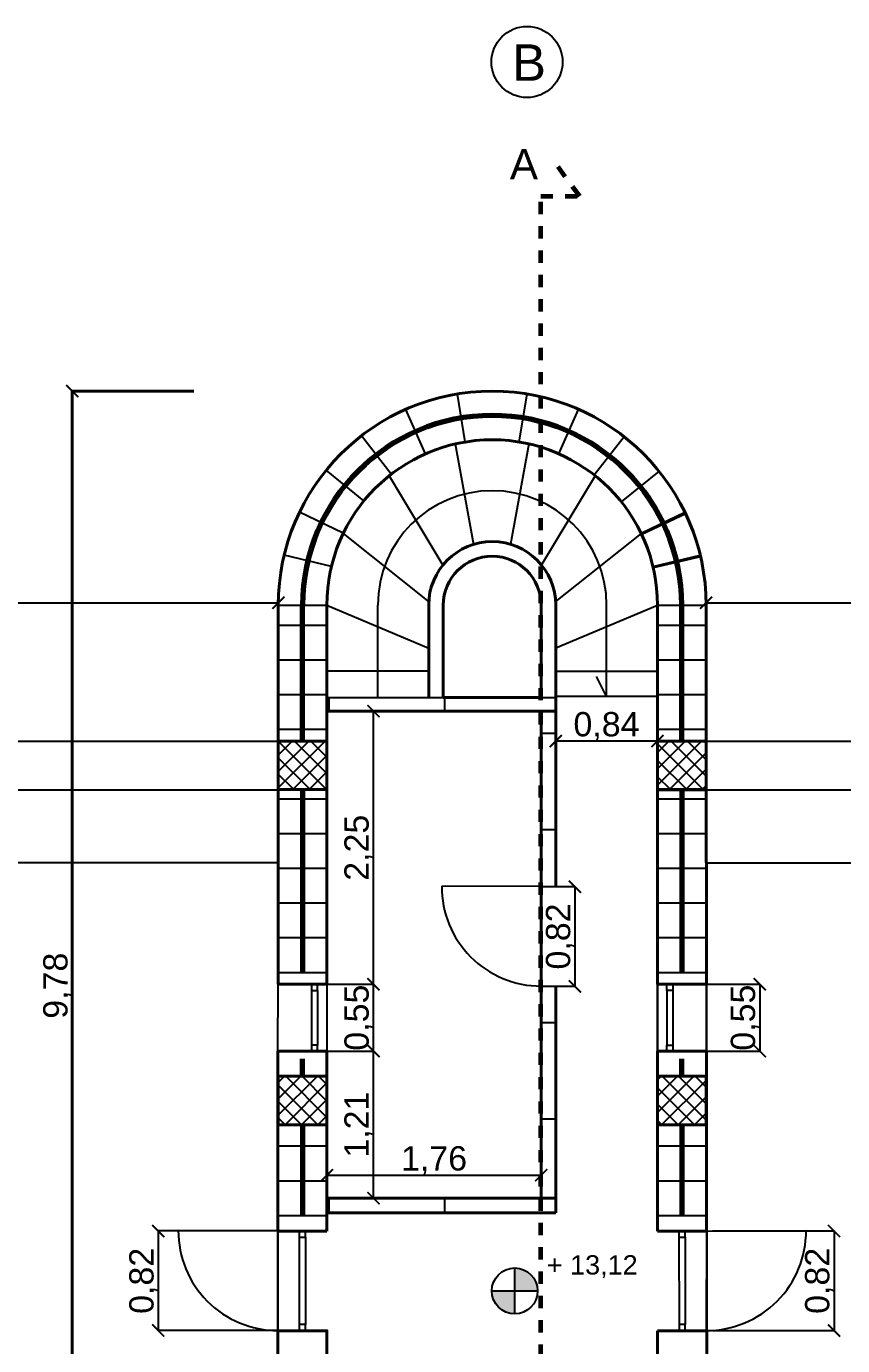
# Model space of a CAD drawing. Header units: millimetres. Extents: x 2459 to 3981, y 1231 to 4850.
# Drawn here: x 3764.84 to 3771.55, y 1287.32 to 1298.17 of the extents above; entities that cross this region are included whole.
import ezdxf

# ---------------------------------------------------------------- set-up
doc = ezdxf.new("R2010")
doc.units = ezdxf.units.MM
doc.linetypes.add('JIS_02_0.7', pattern=[1.35, 0.75, -0.6])
doc.linetypes.add('TRATTEGGIATA', pattern=[0.75, 0.5, -0.25])
for name, color, linetype, lineweight in [('erbetta', 7, 'Continuous', 40), ('linee murature', 253, 'Continuous', 70), ('linee muri', 7, 'Continuous', 40), ('SEZIONI', 7, 'TRATTEGGIATA', 60)]:
    doc.layers.add(name, color=color, linetype=linetype, lineweight=lineweight)
doc.layers.add('quoteee', color=7, linetype='Continuous')
doc.styles.get("Standard").update_dxf_attribs({"font": 'arial.ttf'})
doc.dimstyles.new('Copia di ISO-25', dxfattribs={"dimtxt": 0.2, "dimasz": 0.1, "dimexe": 0, "dimexo": 0, "dimgap": 0, "dimtad": 3, "dimtxsty": 'Standard', "dimblk": 'ARCHTICK', "dimcen": -2.5, "dimclrd": 256, "dimclre": 256, "dimclrt": 256, "dimadec": 0, "dimazin": 0, "dimtfac": 1, "dimtmove": 2, "dimatfit": 3, "dimldrblk": 'ARCHTICK', "dimfxl": 1, "dimfxlon": 1, "dimtfillclr": 256, "dimlwd": -1, "dimlwe": -1, "dimarcsym": 0})

# ---------------------------------------------------------------- blocks, each defined once
blk = doc.blocks.new('_ArchTick')
at = {"color": 0, "linetype": 'ByBlock', "const_width": 0.15}
blk.add_lwpolyline([(-0.5, -0.5), (0.5, 0.5)], dxfattribs=at)
blk = doc.blocks.new('*D478')
at = {"layer": 'Defpoints', "color": 0, "lineweight": -3, "transparency": 16777216}
for p in [(3769.191, 1292.658), (3770.028, 1292.658), (3769.191, 1292.292)]:
    blk.add_point(p, dxfattribs=at)
at = {"layer": 'quoteee', "transparency": 16777216}
for p, q in [((3769.191, 1292.658), (3769.191, 1292.292)), ((3770.028, 1292.658), (3770.028, 1292.292)), ((3770.028, 1292.292), (3769.191, 1292.292))]:
    blk.add_line(p, q, dxfattribs=at)
at = {"layer": 'quoteee', "transparency": 16777216, "xscale": 0.1, "yscale": 0.1, "zscale": 0.1, "rotation": 180}
blk.add_blockref('_ArchTick', (3769.191, 1292.292), dxfattribs=at)
at = {"layer": 'quoteee', "transparency": 16777216, "xscale": 0.1, "yscale": 0.1, "zscale": 0.1}
blk.add_blockref('_ArchTick', (3770.028, 1292.292), dxfattribs=at)
at = {"layer": 'quoteee', "transparency": 16777216, "insert": (3769.609, 1292.412), "char_height": 0.2, "attachment_point": 5}
blk.add_mtext('0,84', dxfattribs=at)
blk = doc.blocks.new('*D479')
at = {"layer": 'Defpoints', "color": 0, "lineweight": -3, "transparency": 16777216}
for p in [(3769.191, 1291.094), (3769.191, 1290.274), (3769.349, 1290.274)]:
    blk.add_point(p, dxfattribs=at)
at = {"layer": 'quoteee', "transparency": 16777216}
for p, q in [((3769.191, 1291.094), (3769.349, 1291.094)), ((3769.349, 1291.094), (3769.349, 1290.274)), ((3769.191, 1290.274), (3769.349, 1290.274))]:
    blk.add_line(p, q, dxfattribs=at)
at = {"layer": 'quoteee', "transparency": 16777216, "xscale": 0.1, "yscale": 0.1, "zscale": 0.1}
for p, rotation in [((3769.349, 1291.094), 90), ((3769.349, 1290.274), 270)]:
    blk.add_blockref('_ArchTick', p, dxfattribs=dict(at, rotation=rotation))
at = {"layer": 'quoteee', "transparency": 16777216, "insert": (3769.229, 1290.684), "char_height": 0.2, "attachment_point": 5, "rotation": 90}
blk.add_mtext('0,82', dxfattribs=at)
blk = doc.blocks.new('*D480')
at = {"layer": 'Defpoints', "color": 0, "lineweight": -3, "transparency": 16777216}
for p in [(3770.431, 1290.291), (3770.431, 1289.741), (3770.87, 1289.741)]:
    blk.add_point(p, dxfattribs=at)
at = {"layer": 'quoteee', "transparency": 16777216}
for p, q in [((3770.431, 1290.291), (3770.87, 1290.291)), ((3770.87, 1290.291), (3770.87, 1289.741)), ((3770.431, 1289.741), (3770.87, 1289.741))]:
    blk.add_line(p, q, dxfattribs=at)
at = {"layer": 'quoteee', "transparency": 16777216, "xscale": 0.1, "yscale": 0.1, "zscale": 0.1}
for p, rotation in [((3770.87, 1290.291), 90), ((3770.87, 1289.741), 270)]:
    blk.add_blockref('_ArchTick', p, dxfattribs=dict(at, rotation=rotation))
at = {"layer": 'quoteee', "transparency": 16777216, "insert": (3770.75, 1290.016), "char_height": 0.2, "attachment_point": 5, "rotation": 90}
blk.add_mtext('0,55', dxfattribs=at)
blk = doc.blocks.new('*D481')
at = {"layer": 'Defpoints', "color": 0, "lineweight": -3, "transparency": 16777216}
for p in [(3776.819, 1293.43), (3770.429, 1292.291), (3776.819, 1292.291)]:
    blk.add_point(p, dxfattribs=at)
at = {"layer": 'quoteee', "transparency": 16777216}
for p, q in [((3770.429, 1292.43), (3770.429, 1293.43)), ((3770.429, 1293.43), (3776.819, 1293.43)), ((3776.819, 1292.43), (3776.819, 1293.43))]:
    blk.add_line(p, q, dxfattribs=at)
at = {"layer": 'quoteee', "transparency": 16777216, "xscale": 0.1, "yscale": 0.1, "zscale": 0.1, "rotation": 180}
blk.add_blockref('_ArchTick', (3770.429, 1293.43), dxfattribs=at)
at = {"layer": 'quoteee', "transparency": 16777216, "xscale": 0.1, "yscale": 0.1, "zscale": 0.1}
blk.add_blockref('_ArchTick', (3776.819, 1293.43), dxfattribs=at)
at = {"layer": 'quoteee', "transparency": 16777216, "insert": (3773.624, 1293.55), "char_height": 0.2, "attachment_point": 5}
blk.add_mtext('6,39', dxfattribs=at)
blk = doc.blocks.new('*D482')
at = {"layer": 'Defpoints', "color": 0, "lineweight": -3, "transparency": 16777216}
for p in [(3766.909, 1293.43), (3760.519, 1292.291), (3766.909, 1292.291)]:
    blk.add_point(p, dxfattribs=at)
at = {"layer": 'quoteee', "transparency": 16777216}
for p, q in [((3760.519, 1292.43), (3760.519, 1293.43)), ((3760.519, 1293.43), (3766.909, 1293.43)), ((3766.909, 1292.43), (3766.909, 1293.43))]:
    blk.add_line(p, q, dxfattribs=at)
at = {"layer": 'quoteee', "transparency": 16777216, "xscale": 0.1, "yscale": 0.1, "zscale": 0.1, "rotation": 180}
blk.add_blockref('_ArchTick', (3760.519, 1293.43), dxfattribs=at)
at = {"layer": 'quoteee', "transparency": 16777216, "xscale": 0.1, "yscale": 0.1, "zscale": 0.1}
blk.add_blockref('_ArchTick', (3766.909, 1293.43), dxfattribs=at)
at = {"layer": 'quoteee', "transparency": 16777216, "insert": (3763.714, 1293.55), "char_height": 0.2, "attachment_point": 5}
blk.add_mtext('6,39', dxfattribs=at)
blk = doc.blocks.new('*D488')
at = {"layer": 'Defpoints', "color": 0, "lineweight": -3, "transparency": 16777216}
for p in [(3770.431, 1288.261), (3770.434, 1287.442), (3771.481, 1287.442)]:
    blk.add_point(p, dxfattribs=at)
at = {"layer": 'quoteee', "transparency": 16777216}
for p, q in [((3770.481, 1288.261), (3771.481, 1288.261)), ((3771.481, 1288.261), (3771.481, 1287.442)), ((3770.481, 1287.442), (3771.481, 1287.442))]:
    blk.add_line(p, q, dxfattribs=at)
at = {"layer": 'quoteee', "transparency": 16777216, "xscale": 0.1, "yscale": 0.1, "zscale": 0.1}
for p, rotation in [((3771.481, 1288.261), 90), ((3771.481, 1287.442), 270)]:
    blk.add_blockref('_ArchTick', p, dxfattribs=dict(at, rotation=rotation))
at = {"layer": 'quoteee', "transparency": 16777216, "insert": (3771.361, 1287.851), "char_height": 0.2, "attachment_point": 5, "rotation": 90}
blk.add_mtext('0,82', dxfattribs=at)
blk = doc.blocks.new('*D489')
at = {"layer": 'Defpoints', "color": 0, "lineweight": -3, "transparency": 16777216}
for p in [(3766.906, 1288.261), (3765.921, 1287.442), (3766.905, 1287.442)]:
    blk.add_point(p, dxfattribs=at)
at = {"layer": 'quoteee', "transparency": 16777216}
for p, q in [((3766.906, 1288.261), (3765.921, 1288.261)), ((3765.921, 1288.261), (3765.921, 1287.442)), ((3766.905, 1287.442), (3765.921, 1287.442))]:
    blk.add_line(p, q, dxfattribs=at)
at = {"layer": 'quoteee', "transparency": 16777216, "xscale": 0.1, "yscale": 0.1, "zscale": 0.1}
for p, rotation in [((3765.921, 1288.261), 90), ((3765.921, 1287.442), 270)]:
    blk.add_blockref('_ArchTick', p, dxfattribs=dict(at, rotation=rotation))
at = {"layer": 'quoteee', "transparency": 16777216, "insert": (3765.801, 1287.851), "char_height": 0.2, "attachment_point": 5, "rotation": 90}
blk.add_mtext('0,82', dxfattribs=at)
blk = doc.blocks.new('*D490')
at = {"layer": 'Defpoints', "color": 0, "lineweight": -3, "transparency": 16777216}
for p in [(3769.071, 1288.72), (3767.309, 1288.531), (3769.071, 1288.531)]:
    blk.add_point(p, dxfattribs=at)
at = {"layer": 'quoteee', "transparency": 16777216}
for p, q in [((3767.309, 1288.531), (3767.309, 1288.72)), ((3767.309, 1288.72), (3769.071, 1288.72)), ((3769.071, 1288.531), (3769.071, 1288.72))]:
    blk.add_line(p, q, dxfattribs=at)
at = {"layer": 'quoteee', "transparency": 16777216, "xscale": 0.1, "yscale": 0.1, "zscale": 0.1, "rotation": 180}
blk.add_blockref('_ArchTick', (3767.309, 1288.72), dxfattribs=at)
at = {"layer": 'quoteee', "transparency": 16777216, "xscale": 0.1, "yscale": 0.1, "zscale": 0.1}
blk.add_blockref('_ArchTick', (3769.071, 1288.72), dxfattribs=at)
at = {"layer": 'quoteee', "transparency": 16777216, "insert": (3768.19, 1288.84), "char_height": 0.2, "attachment_point": 5}
blk.add_mtext('1,76', dxfattribs=at)
blk = doc.blocks.new('*D491')
at = {"layer": 'Defpoints', "color": 0, "lineweight": -3, "transparency": 16777216}
for p in [(3767.309, 1289.741), (3767.692, 1289.741), (3767.309, 1288.531)]:
    blk.add_point(p, dxfattribs=at)
at = {"layer": 'quoteee', "transparency": 16777216}
for p, q in [((3767.309, 1289.741), (3767.692, 1289.741)), ((3767.692, 1288.531), (3767.692, 1289.741)), ((3767.309, 1288.531), (3767.692, 1288.531))]:
    blk.add_line(p, q, dxfattribs=at)
at = {"layer": 'quoteee', "transparency": 16777216, "xscale": 0.1, "yscale": 0.1, "zscale": 0.1}
for p, rotation in [((3767.692, 1289.741), 90), ((3767.692, 1288.531), 270)]:
    blk.add_blockref('_ArchTick', p, dxfattribs=dict(at, rotation=rotation))
at = {"layer": 'quoteee', "transparency": 16777216, "insert": (3767.571, 1289.136), "char_height": 0.2, "attachment_point": 5, "rotation": 90}
blk.add_mtext('1,21', dxfattribs=at)
blk = doc.blocks.new('*D492')
at = {"layer": 'Defpoints', "color": 0, "lineweight": -3, "transparency": 16777216}
for p in [(3767.309, 1290.291), (3767.692, 1290.291), (3767.309, 1289.741)]:
    blk.add_point(p, dxfattribs=at)
at = {"layer": 'quoteee', "transparency": 16777216}
for p, q in [((3767.309, 1290.291), (3767.692, 1290.291)), ((3767.692, 1289.741), (3767.692, 1290.291)), ((3767.309, 1289.741), (3767.692, 1289.741))]:
    blk.add_line(p, q, dxfattribs=at)
at = {"layer": 'quoteee', "transparency": 16777216, "xscale": 0.1, "yscale": 0.1, "zscale": 0.1}
for p, rotation in [((3767.692, 1290.291), 90), ((3767.692, 1289.741), 270)]:
    blk.add_blockref('_ArchTick', p, dxfattribs=dict(at, rotation=rotation))
at = {"layer": 'quoteee', "transparency": 16777216, "insert": (3767.571, 1290.016), "char_height": 0.2, "attachment_point": 5, "rotation": 90}
blk.add_mtext('0,55', dxfattribs=at)
blk = doc.blocks.new('*D493')
at = {"layer": 'Defpoints', "color": 0, "lineweight": -3, "transparency": 16777216}
for p in [(3767.308, 1292.538), (3767.692, 1292.538), (3767.309, 1290.291)]:
    blk.add_point(p, dxfattribs=at)
at = {"layer": 'quoteee', "transparency": 16777216}
for p, q in [((3767.308, 1292.538), (3767.692, 1292.538)), ((3767.692, 1290.291), (3767.692, 1292.538)), ((3767.309, 1290.291), (3767.692, 1290.291))]:
    blk.add_line(p, q, dxfattribs=at)
at = {"layer": 'quoteee', "transparency": 16777216, "xscale": 0.1, "yscale": 0.1, "zscale": 0.1}
for p, rotation in [((3767.692, 1292.538), 90), ((3767.692, 1290.291), 270)]:
    blk.add_blockref('_ArchTick', p, dxfattribs=dict(at, rotation=rotation))
at = {"layer": 'quoteee', "transparency": 16777216, "insert": (3767.571, 1291.414), "char_height": 0.2, "attachment_point": 5, "rotation": 90}
blk.add_mtext('2,25', dxfattribs=at)
blk = doc.blocks.new('*D621')
at = {"layer": 'Defpoints', "color": 0, "linetype": 'Continuous', "lineweight": -3, "ltscale": 0.01, "transparency": 16777216}
for p in [(3768.669, 1295.171), (3765.213, 1285.387), (3768.669, 1285.387)]:
    blk.add_point(p, dxfattribs=at)
at = {"layer": 'erbetta', "ltscale": 0.01, "transparency": 16777216}
for p, q in [((3766.213, 1295.171), (3765.213, 1295.171)), ((3765.213, 1295.171), (3765.213, 1285.387)), ((3766.213, 1285.387), (3765.213, 1285.387))]:
    blk.add_line(p, q, dxfattribs=at)
at = {"layer": 'erbetta', "linetype": 'Continuous', "ltscale": 0.01, "transparency": 16777216, "xscale": 0.1, "yscale": 0.1, "zscale": 0.1}
for p, rotation in [((3765.213, 1295.171), 90), ((3765.213, 1285.387), 270)]:
    blk.add_blockref('_ArchTick', p, dxfattribs=dict(at, rotation=rotation))
at = {"layer": 'erbetta', "linetype": 'Continuous', "lineweight": -3, "ltscale": 0.01, "transparency": 16777216, "insert": (3765.093, 1290.279), "char_height": 0.2, "attachment_point": 5, "rotation": 90}
blk.add_mtext('9,78', dxfattribs=at)

msp = doc.modelspace()

# ---------------------------------------------------------------- hatches: boundary and pattern name
at = {"linetype": 'Continuous'}
h = msp.add_hatch(color=256, dxfattribs=at)
h.dxf.hatch_style = 1
h.paths.add_polyline_path([(3768.853861, 1287.956599), (3768.853861, 1287.767796), (3769.042664, 1287.767796, 0.414213562)])
h.paths.add_polyline_path([(3768.853861, 1287.767796), (3768.665058, 1287.767796, 0.414213562), (3768.853861, 1287.578993)])
h = msp.add_hatch(color=256)
h.dxf.hatch_style = 1
h.paths.add_polyline_path([(3768.853861, 1287.956599), (3768.853861, 1287.767796), (3769.042664, 1287.767796, 0.414213562)])
h.paths.add_polyline_path([(3768.853861, 1287.767796), (3768.665058, 1287.767796, 0.414213562), (3768.853861, 1287.578993)])

# ---------------------------------------------------------------- linework, layer by layer
for p, q in [((3768.447042, 1294.752392), (3768.38184, 1295.147019)), ((3768.890429, 1294.752392), (3768.955631, 1295.147019)), ((3768.119601, 1294.654788), (3767.958097, 1295.020704)), ((3769.21787, 1294.654788), (3769.379374, 1295.020704)), ((3767.83795, 1294.487351), (3767.593613, 1294.804043)), ((3769.508134, 1294.482228), (3769.754409, 1294.797414)), ((3768.365136, 1294.736467), (3768.515273, 1293.909996)), ((3768.970393, 1294.736467), (3768.820354, 1293.910539)), ((3767.612711, 1294.267589), (3767.30213, 1294.519653)), ((3767.819818, 1294.473856), (3768.263225, 1293.740049)), ((3769.51571, 1294.473856), (3769.073103, 1293.741372)), ((3769.73202, 1294.261088), (3770.044142, 1294.511242)), ((3767.443508, 1294.000905), (3767.083159, 1294.174533)), ((3769.893899, 1294.000905), (3770.254248, 1294.174533)), ((3769.899584, 1293.993371), (3770.260991, 1294.164785)), ((3767.442447, 1294.000647), (3768.146975, 1293.438338)), ((3769.893082, 1294.000647), (3769.190354, 1293.439775)), ((3767.346313, 1293.728188), (3766.957375, 1293.821605)), ((3769.991094, 1293.728188), (3770.380032, 1293.821605)), ((3769.995104, 1293.720063), (3770.384608, 1293.811092)), ((3769.609488, 1293.234095), (3769.609227, 1293.447128)), ((3766.908704, 1292.290565), (3766.908704, 1293.410565)), ((3766.908704, 1293.410565), (3767.308704, 1293.410565)), ((3767.307764, 1293.410565), (3768.146236, 1293.057316)), ((3767.308704, 1290.290566), (3767.307764, 1293.410565)), ((3767.308704, 1291.890565), (3767.308704, 1293.410565)), ((3767.72747, 1292.650565), (3767.72747, 1293.410565)), ((3768.146236, 1292.650565), (3768.146236, 1293.410565)), ((3768.266236, 1293.410565), (3768.266236, 1292.650565)), ((3769.071172, 1293.410565), (3769.071172, 1292.657882)), ((3769.191172, 1293.057626), (3770.027804, 1293.410565)), ((3769.191172, 1293.410565), (3769.191172, 1292.657882)), ((3770.028704, 1293.410565), (3770.028704, 1291.890565)), ((3770.028704, 1293.410565), (3770.428704, 1293.410565)), ((3770.028704, 1290.290566), (3770.029643, 1293.410565)), ((3770.428704, 1293.410565), (3770.428704, 1292.290565)), ((3770.428704, 1292.290565), (3770.428704, 1293.410565)), ((3766.908704, 1293.246573), (3767.308704, 1293.246573)), ((3766.908704, 1293.246573), (3767.308704, 1293.246573)), ((3769.609938, 1292.866269), (3769.609488, 1293.234095)), ((3770.028704, 1293.246573), (3770.428704, 1293.246573)), ((3770.028704, 1293.246573), (3770.428704, 1293.246573)), ((3766.908704, 1292.960823), (3767.308704, 1292.960823)), ((3766.908704, 1292.960823), (3767.308704, 1292.960823)), ((3770.028704, 1292.960823), (3770.428704, 1292.960823)), ((3770.028704, 1292.960823), (3770.428704, 1292.960823)), ((3768.146236, 1292.866269), (3767.308704, 1292.866269)), ((3769.191172, 1292.866269), (3770.028704, 1292.866269)), ((3769.609468, 1292.657882), (3769.52669, 1292.821681)), ((3769.609468, 1292.657882), (3769.609938, 1292.866269)), ((3766.908704, 1292.675073), (3767.308704, 1292.675073)), ((3766.908704, 1292.675073), (3767.308704, 1292.675073)), ((3767.308704, 1292.650565), (3768.146236, 1292.650565)), ((3767.327694, 1292.537882), (3767.327694, 1292.650565)), ((3767.327694, 1292.537882), (3767.327694, 1292.650565)), ((3768.146236, 1292.650565), (3768.266236, 1292.650565)), ((3768.266236, 1292.650565), (3769.071172, 1292.650565)), ((3768.280194, 1292.537882), (3768.280194, 1292.650565)), ((3768.280194, 1292.537882), (3768.280194, 1292.650565)), ((3769.071172, 1292.650565), (3769.071172, 1292.657882)), ((3769.071172, 1292.650565), (3769.191172, 1292.650565)), ((3770.027764, 1292.657882), (3769.191172, 1292.657882)), ((3769.191172, 1292.657882), (3769.191172, 1292.537882)), ((3770.028704, 1292.675073), (3770.428704, 1292.675073)), ((3770.028704, 1292.675073), (3770.428704, 1292.675073)), ((3769.191172, 1292.537882), (3767.308704, 1292.537882)), ((3769.071172, 1292.537882), (3769.071172, 1288.530566)), ((3769.191172, 1292.537882), (3769.191172, 1291.093919)), ((3766.908704, 1292.389323), (3767.308704, 1292.389323)), ((3766.908704, 1292.389323), (3767.308704, 1292.389323)), ((3769.071172, 1292.357573), (3769.191172, 1292.357573)), ((3769.071172, 1292.357573), (3769.191172, 1292.357573)), ((3770.028704, 1292.389323), (3770.428704, 1292.389323)), ((3770.028704, 1292.389323), (3770.428704, 1292.389323)), ((3766.908704, 1292.290565), (3766.906662, 1290.290566)), ((3766.908704, 1292.290565), (3766.906662, 1290.290566)), ((3766.908704, 1292.176848), (3767.024063, 1292.292207)), ((3766.908704, 1292.042144), (3767.158767, 1292.292207)), ((3766.908704, 1291.90744), (3767.29347, 1292.292207)), ((3766.908704, 1292.176848), (3767.024063, 1292.292207)), ((3766.908704, 1292.042144), (3767.158767, 1292.292207)), ((3766.908704, 1291.90744), (3767.29347, 1292.292207)), ((3766.908704, 1292.290565), (3766.908704, 1291.173565)), ((3767.306207, 1291.892207), (3766.908704, 1292.28971)), ((3767.306207, 1291.892207), (3766.908704, 1292.28971)), ((3767.308704, 1292.024414), (3767.040911, 1292.292207)), ((3767.308704, 1292.024414), (3767.040911, 1292.292207)), ((3767.308704, 1292.159118), (3767.175615, 1292.292207)), ((3767.308704, 1292.159118), (3767.175615, 1292.292207)), ((3770.428704, 1292.292207), (3770.028704, 1292.292207)), ((3770.428704, 1292.292207), (3770.028704, 1292.292207)), ((3770.428704, 1292.292207), (3770.028704, 1292.292207)), ((3770.028704, 1292.292207), (3770.428704, 1292.292207)), ((3770.428704, 1292.292207), (3770.028704, 1292.292207)), ((3770.428704, 1292.292207), (3770.028704, 1292.292207)), ((3770.028704, 1292.292207), (3770.428704, 1292.292207)), ((3770.428704, 1292.292207), (3770.028704, 1292.292207)), ((3770.428704, 1292.292207), (3770.028704, 1292.292207)), ((3770.028704, 1292.292207), (3770.428704, 1292.292207)), ((3770.428704, 1292.292207), (3770.028704, 1292.292207)), ((3770.428704, 1292.292207), (3770.028704, 1292.292207)), ((3770.028704, 1292.292207), (3770.428704, 1292.292207)), ((3770.028704, 1292.198659), (3770.120609, 1292.290565)), ((3770.028704, 1292.063955), (3770.255313, 1292.290565)), ((3770.028704, 1291.929252), (3770.390017, 1292.290565)), ((3770.028704, 1292.198659), (3770.120609, 1292.290565)), ((3770.028704, 1292.063955), (3770.255313, 1292.290565)), ((3770.028704, 1291.929252), (3770.390017, 1292.290565)), ((3770.404396, 1291.892207), (3770.028704, 1292.267899)), ((3770.404396, 1291.892207), (3770.028704, 1292.267899)), ((3770.428704, 1292.002602), (3770.140741, 1292.290565)), ((3770.428704, 1292.002602), (3770.140741, 1292.290565)), ((3770.428704, 1292.137306), (3770.275445, 1292.290565)), ((3770.428704, 1292.137306), (3770.275445, 1292.290565)), ((3770.378704, 1292.292207), (3770.328704, 1292.292207)), ((3770.378704, 1292.292207), (3770.328704, 1292.292207)), ((3770.378704, 1292.292207), (3770.328704, 1292.292207)), ((3770.378704, 1292.292207), (3770.328704, 1292.292207)), ((3770.428704, 1292.27201), (3770.410149, 1292.290565)), ((3770.428704, 1292.27201), (3770.410149, 1292.290565)), ((3770.428704, 1292.290565), (3770.433655, 1287.440566)), ((3770.428704, 1292.290565), (3770.433655, 1287.440566)), ((3770.428704, 1292.290565), (3770.430746, 1290.290566)), ((3767.171504, 1291.892207), (3766.908704, 1292.155006)), ((3767.171504, 1291.892207), (3766.908704, 1292.155006)), ((3767.028174, 1291.892207), (3767.308704, 1292.172736)), ((3767.028174, 1291.892207), (3767.308704, 1292.172736)), ((3770.126363, 1291.892207), (3770.428704, 1292.194548)), ((3770.126363, 1291.892207), (3770.428704, 1292.194548)), ((3767.162878, 1291.892207), (3767.308704, 1292.038032)), ((3767.162878, 1291.892207), (3767.308704, 1292.038032)), ((3770.269692, 1291.892207), (3770.028704, 1292.133195)), ((3770.269692, 1291.892207), (3770.028704, 1292.133195)), ((3770.261066, 1291.892207), (3770.428704, 1292.059844)), ((3770.261066, 1291.892207), (3770.428704, 1292.059844)), ((3767.0368, 1291.892207), (3766.908704, 1292.020303)), ((3767.0368, 1291.892207), (3766.908704, 1292.020303)), ((3770.134988, 1291.892207), (3770.028704, 1291.998491)), ((3770.134988, 1291.892207), (3770.028704, 1291.998491)), ((3770.39577, 1291.892207), (3770.428704, 1291.92514)), ((3770.39577, 1291.892207), (3770.428704, 1291.92514)), ((3760.918704, 1291.890565), (3766.908295, 1291.890565)), ((3766.908221, 1291.817823), (3767.308704, 1291.817823)), ((3766.908221, 1291.817823), (3767.308704, 1291.817823)), ((3767.297582, 1291.892207), (3767.308704, 1291.903328)), ((3767.297582, 1291.892207), (3767.308704, 1291.903328)), ((3770.028704, 1288.650565), (3770.028704, 1291.890565)), ((3770.028704, 1288.650565), (3770.028704, 1291.890565)), ((3770.028704, 1291.817823), (3770.429186, 1291.817823)), ((3770.028704, 1291.817823), (3770.429186, 1291.817823)), ((3770.429112, 1291.890565), (3776.418704, 1291.890565)), ((3766.907929, 1291.532073), (3767.308704, 1291.532073)), ((3766.907929, 1291.532073), (3767.308704, 1291.532073)), ((3769.071172, 1291.563823), (3769.191172, 1291.563823)), ((3769.071172, 1291.563823), (3769.191172, 1291.563823)), ((3770.028704, 1291.532073), (3770.429478, 1291.532073)), ((3770.028704, 1291.532073), (3770.429478, 1291.532073)), ((3766.907638, 1291.246323), (3767.308704, 1291.246323)), ((3766.907638, 1291.246323), (3767.308704, 1291.246323)), ((3770.028704, 1291.246323), (3770.42977, 1291.246323)), ((3770.028704, 1291.246323), (3770.42977, 1291.246323)), ((3769.071172, 1291.094042), (3768.252896, 1291.097893)), ((3769.071172, 1291.094042), (3769.07054, 1290.274034)), ((3769.071172, 1291.094042), (3769.09722, 1291.093919)), ((3769.09722, 1291.093919), (3769.191172, 1291.093919)), ((3766.907346, 1290.960573), (3767.308704, 1290.960573)), ((3766.907346, 1290.960573), (3767.308704, 1290.960573)), ((3770.028704, 1290.960573), (3770.430062, 1290.960573)), ((3770.028704, 1290.960573), (3770.430062, 1290.960573)), ((3766.907054, 1290.674823), (3767.308704, 1290.674823)), ((3766.907054, 1290.674823), (3767.308704, 1290.674823)), ((3770.028704, 1290.674823), (3770.430353, 1290.674823)), ((3770.028704, 1290.674823), (3770.430353, 1290.674823)), ((3766.906763, 1290.389073), (3767.308704, 1290.389073)), ((3766.906763, 1290.389073), (3767.308704, 1290.389073)), ((3770.028704, 1290.389073), (3770.430645, 1290.389073)), ((3770.028704, 1290.389073), (3770.430645, 1290.389073)), ((3766.9061, 1289.740566), (3766.906662, 1290.290566)), ((3766.906662, 1290.290566), (3767.308704, 1290.290566)), ((3766.906662, 1290.290566), (3767.308704, 1290.290566)), ((3766.906662, 1290.290566), (3767.308704, 1290.290566)), ((3767.181662, 1290.240566), (3767.181662, 1289.790566)), ((3767.231662, 1290.240566), (3767.231662, 1289.790566)), ((3767.308704, 1290.290566), (3767.308704, 1289.740566)), ((3769.07054, 1290.274034), (3769.191172, 1290.274034)), ((3769.191172, 1290.274034), (3769.191172, 1288.410566)), ((3770.028704, 1290.290566), (3770.028704, 1289.740566)), ((3770.028704, 1290.290566), (3770.430746, 1290.290566)), ((3770.430746, 1290.290566), (3770.028704, 1290.290566)), ((3770.105746, 1290.240566), (3770.105746, 1289.790566)), ((3770.155746, 1290.240566), (3770.155746, 1289.790566)), ((3770.430746, 1290.290566), (3770.431307, 1289.740566)), ((3769.071172, 1289.976323), (3769.191172, 1289.976323)), ((3769.071172, 1289.976323), (3769.191172, 1289.976323)), ((3766.9061, 1289.740566), (3766.903752, 1287.440566)), ((3766.9061, 1289.740566), (3767.308704, 1289.740566)), ((3766.9061, 1289.740566), (3767.308704, 1289.740566)), ((3767.308704, 1288.530566), (3767.308704, 1289.740566)), ((3770.431307, 1289.740566), (3770.028704, 1289.740566)), ((3770.028704, 1288.530566), (3770.028704, 1289.740566)), ((3770.431307, 1289.740566), (3770.028704, 1289.740566)), ((3770.431307, 1289.740566), (3770.431307, 1288.260566)), ((3770.431307, 1289.740566), (3770.431307, 1288.260566)), ((3770.431307, 1289.740566), (3770.433655, 1287.440566)), ((3766.908704, 1289.482771), (3766.96057, 1289.534637)), ((3766.908704, 1289.348067), (3767.095274, 1289.534637)), ((3766.908704, 1289.213363), (3767.229977, 1289.534637)), ((3766.908704, 1289.482771), (3766.96057, 1289.534637)), ((3766.908704, 1289.348067), (3767.095274, 1289.534637)), ((3766.908704, 1289.213363), (3767.229977, 1289.534637)), ((3767.308704, 1289.195633), (3766.9697, 1289.534637)), ((3767.308704, 1289.195633), (3766.9697, 1289.534637)), ((3767.308704, 1289.330337), (3767.104404, 1289.534637)), ((3767.308704, 1289.330337), (3767.104404, 1289.534637)), ((3767.308704, 1289.465041), (3767.239108, 1289.534637)), ((3767.308704, 1289.465041), (3767.239108, 1289.534637)), ((3767.308704, 1289.134637), (3767.308704, 1289.579524)), ((3770.028704, 1289.579524), (3770.028704, 1289.134637)), ((3770.028704, 1289.134637), (3770.028704, 1289.579524)), ((3770.028704, 1289.504582), (3770.058758, 1289.534637)), ((3770.028704, 1289.369879), (3770.193462, 1289.534637)), ((3770.028704, 1289.235175), (3770.328166, 1289.534637)), ((3770.028704, 1289.504582), (3770.058758, 1289.534637)), ((3770.028704, 1289.369879), (3770.193462, 1289.534637)), ((3770.028704, 1289.235175), (3770.328166, 1289.534637)), ((3770.428704, 1289.173822), (3770.067889, 1289.534637)), ((3770.428704, 1289.173822), (3770.067889, 1289.534637)), ((3770.428704, 1289.308526), (3770.202593, 1289.534637)), ((3770.428704, 1289.308526), (3770.202593, 1289.534637)), ((3770.428704, 1289.443229), (3770.337296, 1289.534637)), ((3770.428704, 1289.443229), (3770.337296, 1289.534637)), ((3770.428704, 1289.134637), (3770.428704, 1289.579524)), ((3770.428704, 1289.579524), (3770.428704, 1289.134637)), ((3767.234996, 1289.134637), (3766.908704, 1289.46093)), ((3767.234996, 1289.134637), (3766.908704, 1289.46093)), ((3766.964681, 1289.134637), (3767.308704, 1289.478659)), ((3766.964681, 1289.134637), (3767.308704, 1289.478659)), ((3770.333185, 1289.134637), (3770.028704, 1289.439118)), ((3770.333185, 1289.134637), (3770.028704, 1289.439118)), ((3770.06287, 1289.134637), (3770.428704, 1289.500471)), ((3770.06287, 1289.134637), (3770.428704, 1289.500471)), ((3767.100293, 1289.134637), (3766.908704, 1289.326226)), ((3767.100293, 1289.134637), (3766.908704, 1289.326226)), ((3767.099385, 1289.134637), (3767.308704, 1289.343955)), ((3767.099385, 1289.134637), (3767.308704, 1289.343955)), ((3770.197573, 1289.134637), (3770.428704, 1289.365767)), ((3770.197573, 1289.134637), (3770.428704, 1289.365767)), ((3767.234089, 1289.134637), (3767.308704, 1289.209252)), ((3767.234089, 1289.134637), (3767.308704, 1289.209252)), ((3770.198481, 1289.134637), (3770.028704, 1289.304414)), ((3770.198481, 1289.134637), (3770.028704, 1289.304414)), ((3770.332277, 1289.134637), (3770.428704, 1289.231063)), ((3770.332277, 1289.134637), (3770.428704, 1289.231063)), ((3766.965589, 1289.134637), (3766.908704, 1289.191522)), ((3766.965589, 1289.134637), (3766.908704, 1289.191522)), ((3766.908704, 1289.134637), (3767.308704, 1289.134637)), ((3769.071172, 1289.182573), (3769.191172, 1289.182573)), ((3769.071172, 1289.182573), (3769.191172, 1289.182573)), ((3770.063777, 1289.134637), (3770.028704, 1289.16971)), ((3770.063777, 1289.134637), (3770.028704, 1289.16971)), ((3770.028704, 1289.134637), (3770.428704, 1289.134637)), ((3770.428704, 1289.134637), (3770.028704, 1289.134637)), ((3766.9061, 1288.960323), (3767.308704, 1288.960323)), ((3766.9061, 1288.960323), (3767.308704, 1288.960323)), ((3770.028704, 1288.960323), (3770.431307, 1288.960323)), ((3770.028704, 1288.960323), (3770.431307, 1288.960323)), ((3766.9061, 1288.674573), (3767.308704, 1288.674573)), ((3766.9061, 1288.674573), (3767.308704, 1288.674573)), ((3770.028704, 1288.674573), (3770.431307, 1288.674573)), ((3770.028704, 1288.674573), (3770.431307, 1288.674573)), ((3767.308704, 1288.650565), (3767.308704, 1288.260566)), ((3767.308704, 1288.650565), (3767.308704, 1288.260566)), ((3770.028704, 1288.260566), (3770.028704, 1288.650565)), ((3770.028704, 1288.650565), (3770.028704, 1288.260566)), ((3770.028704, 1288.650565), (3770.028704, 1288.260566)), ((3770.028704, 1288.650565), (3770.028704, 1288.260566)), ((3767.308704, 1288.530566), (3769.191172, 1288.530566)), ((3767.327694, 1288.410566), (3767.327694, 1288.530566)), ((3767.327694, 1288.410566), (3767.327694, 1288.530566)), ((3768.280194, 1288.410566), (3768.280194, 1288.530566)), ((3768.280194, 1288.410566), (3768.280194, 1288.530566)), ((3766.9061, 1288.388823), (3767.308704, 1288.388823)), ((3766.9061, 1288.388823), (3767.308704, 1288.388823)), ((3767.308704, 1288.260566), (3767.308704, 1288.410566)), ((3767.308704, 1288.410566), (3769.191172, 1288.410566)), ((3770.028704, 1288.388823), (3770.431307, 1288.388823)), ((3770.028704, 1288.388823), (3770.431307, 1288.388823)), ((3766.9061, 1288.260566), (3766.086108, 1288.264425)), ((3766.9061, 1288.260566), (3766.903752, 1287.440566)), ((3766.9061, 1288.260566), (3767.308704, 1288.260566)), ((3766.9061, 1288.260566), (3767.308704, 1288.260566)), ((3766.9061, 1288.260566), (3767.308704, 1288.260566)), ((3770.431307, 1288.260566), (3770.028704, 1288.260566)), ((3770.431307, 1288.260566), (3770.028704, 1288.260566)), ((3770.431307, 1288.260566), (3770.028704, 1288.260566)), ((3770.431307, 1288.260566), (3771.251299, 1288.264425)), ((3770.431307, 1288.260566), (3770.433655, 1287.440566)), ((3767.081647, 1288.210566), (3767.081647, 1287.490566)), ((3767.131647, 1288.210566), (3767.131647, 1287.490566)), ((3770.205005, 1288.210566), (3770.206336, 1287.490566)), ((3770.255005, 1288.210566), (3770.255005, 1287.490566)), ((3768.853861, 1287.578993), (3768.853861, 1287.956599)), ((3768.665058, 1287.767796), (3769.042664, 1287.767796)), ((3767.308704, 1287.440566), (3766.903752, 1287.440566)), ((3766.903752, 1287.440566), (3767.308704, 1287.440566)), ((3766.903752, 1287.440566), (3767.308704, 1287.440566)), ((3770.028704, 1287.440566), (3770.433655, 1287.440566)), ((3770.433655, 1287.440566), (3770.028704, 1287.440566)), ((3770.433655, 1287.440566), (3770.028704, 1287.440566))]:
    msp.add_line(p, q, dxfattribs=at)
for p, q in [((3768.447042, 1294.752392), (3768.38184, 1295.147019)), ((3768.890429, 1294.752392), (3768.955631, 1295.147019)), ((3768.119601, 1294.654788), (3767.958097, 1295.020704)), ((3769.21787, 1294.654788), (3769.379374, 1295.020704)), ((3767.83795, 1294.487351), (3767.593613, 1294.804043)), ((3769.508134, 1294.482228), (3769.754409, 1294.797414)), ((3768.365136, 1294.736467), (3768.515273, 1293.909996)), ((3768.970393, 1294.736467), (3768.820354, 1293.910539)), ((3767.612711, 1294.267589), (3767.30213, 1294.519653)), ((3767.819818, 1294.473856), (3768.263225, 1293.740049)), ((3769.51571, 1294.473856), (3769.073103, 1293.741372)), ((3769.73202, 1294.261088), (3770.044142, 1294.511242)), ((3767.443508, 1294.000905), (3767.083159, 1294.174533)), ((3769.893899, 1294.000905), (3770.254248, 1294.174533)), ((3769.899584, 1293.993371), (3770.260991, 1294.164785)), ((3767.442447, 1294.000647), (3768.146975, 1293.438338)), ((3769.893082, 1294.000647), (3769.190354, 1293.439775)), ((3767.346313, 1293.728188), (3766.957375, 1293.821605)), ((3769.991094, 1293.728188), (3770.380032, 1293.821605)), ((3769.995104, 1293.720063), (3770.384608, 1293.811092)), ((3769.609488, 1293.234095), (3769.609227, 1293.447128)), ((3766.908704, 1293.410565), (3767.308704, 1293.410565)), ((3767.307764, 1293.410565), (3768.146236, 1293.057316)), ((3767.72747, 1292.650565), (3767.72747, 1293.410565)), ((3769.191172, 1293.057626), (3770.027804, 1293.410565)), ((3770.028704, 1293.410565), (3770.428704, 1293.410565)), ((3769.609938, 1292.866269), (3769.609488, 1293.234095)), ((3768.146236, 1292.866269), (3767.308704, 1292.866269)), ((3769.191172, 1292.866269), (3770.028704, 1292.866269)), ((3769.609468, 1292.657882), (3769.52669, 1292.821681)), ((3769.609468, 1292.657882), (3769.609938, 1292.866269)), ((3767.308704, 1292.650565), (3768.146236, 1292.650565)), ((3768.146236, 1292.650565), (3768.266236, 1292.650565)), ((3769.071172, 1292.650565), (3769.071172, 1292.657882)), ((3769.071172, 1292.650565), (3769.191172, 1292.650565)), ((3770.027764, 1292.657882), (3769.191172, 1292.657882)), ((3770.428704, 1292.292207), (3770.028704, 1292.292207)), ((3770.428704, 1292.292207), (3770.028704, 1292.292207)), ((3770.428704, 1292.292207), (3770.028704, 1292.292207)), ((3770.028704, 1292.292207), (3770.428704, 1292.292207)), ((3770.428704, 1292.292207), (3770.028704, 1292.292207)), ((3770.428704, 1292.292207), (3770.028704, 1292.292207)), ((3770.028704, 1292.292207), (3770.428704, 1292.292207)), ((3770.428704, 1292.292207), (3770.028704, 1292.292207)), ((3770.428704, 1292.292207), (3770.028704, 1292.292207)), ((3770.028704, 1292.292207), (3770.428704, 1292.292207)), ((3770.428704, 1292.292207), (3770.028704, 1292.292207)), ((3770.428704, 1292.292207), (3770.028704, 1292.292207)), ((3770.028704, 1292.292207), (3770.428704, 1292.292207)), ((3770.378704, 1292.292207), (3770.328704, 1292.292207)), ((3770.378704, 1292.292207), (3770.328704, 1292.292207)), ((3770.378704, 1292.292207), (3770.328704, 1292.292207)), ((3770.378704, 1292.292207), (3770.328704, 1292.292207)), ((3770.428704, 1292.290565), (3770.430746, 1290.290566)), ((3760.918704, 1291.890565), (3766.908295, 1291.890565)), ((3770.429112, 1291.890565), (3776.418704, 1291.890565)), ((3769.071172, 1291.094042), (3768.252896, 1291.097893)), ((3769.071172, 1291.094042), (3769.07054, 1290.274034)), ((3769.071172, 1291.094042), (3769.09722, 1291.093919)), ((3769.09722, 1291.093919), (3769.191172, 1291.093919)), ((3766.9061, 1289.740566), (3766.906662, 1290.290566)), ((3767.181662, 1290.240566), (3767.181662, 1289.790566)), ((3767.231662, 1290.240566), (3767.231662, 1289.790566)), ((3767.308704, 1290.290566), (3767.308704, 1289.740566)), ((3769.07054, 1290.274034), (3769.191172, 1290.274034)), ((3770.105746, 1290.240566), (3770.105746, 1289.790566)), ((3770.155746, 1290.240566), (3770.155746, 1289.790566)), ((3767.308704, 1289.134637), (3767.308704, 1289.579524)), ((3770.028704, 1289.579524), (3770.028704, 1289.134637)), ((3770.028704, 1289.134637), (3770.028704, 1289.579524)), ((3770.428704, 1289.134637), (3770.428704, 1289.579524)), ((3770.428704, 1289.579524), (3770.428704, 1289.134637)), ((3766.9061, 1288.260566), (3766.086108, 1288.264425)), ((3770.431307, 1288.260566), (3771.251299, 1288.264425)), ((3767.081647, 1288.210566), (3767.081647, 1287.490566)), ((3767.131647, 1288.210566), (3767.131647, 1287.490566)), ((3770.205005, 1288.210566), (3770.206336, 1287.490566)), ((3770.255005, 1288.210566), (3770.255005, 1287.490566)), ((3768.853861, 1287.578993), (3768.853861, 1287.956599)), ((3768.665058, 1287.767796), (3769.042664, 1287.767796)), ((3766.903757, 1287.442281), (3766.903752, 1287.440566)), ((3767.308704, 1287.440566), (3766.903752, 1287.440566)), ((3766.903752, 1287.440566), (3767.308704, 1287.440566)), ((3766.903752, 1287.440566), (3767.308704, 1287.440566)), ((3770.43365, 1287.442281), (3770.433655, 1287.440566))]:
    msp.add_line(p, q)
at = {"linetype": 'Continuous', "lineweight": -3, "ltscale": 0.01}
for p, q in [((3766.908295, 1291.890565), (3766.908295, 1291.290565)), ((3766.908295, 1291.290565), (3761.518704, 1291.290565)), ((3770.429112, 1291.290565), (3775.818704, 1291.290565))]:
    msp.add_line(p, q, dxfattribs=at)
at = {"linetype": 'Continuous', "ltscale": 0.01}
for p, q in [((3770.028704, 1289.740566), (3770.028704, 1290.290566)), ((3770.431307, 1289.740566), (3770.430746, 1290.290566)), ((3766.903752, 1287.440566), (3766.903752, 1288.260566)), ((3770.432818, 1287.442281), (3770.433655, 1288.284547))]:
    msp.add_line(p, q, dxfattribs=at)
at = {"linetype": 'Continuous'}
for points in [[(3770.428704, 1292.290565), (3776.818704, 1292.290565), (3776.818704, 1280.070565), (3760.518704, 1280.070565), (3760.518704, 1292.290565), (3766.908704, 1292.290565)], [(3767.308704, 1287.440566), (3766.90459, 1287.440566), (3766.90459, 1288.260566), (3767.308704, 1288.260566)], [(3770.028704, 1288.260566), (3770.433655, 1288.260566), (3770.433655, 1287.440566), (3770.028704, 1287.440566)], [(3770.028704, 1287.440566), (3770.433968, 1287.440566)]]:
    msp.add_lwpolyline(points, dxfattribs=at)
msp.add_lwpolyline([(3770.428704, 1292.290565), (3776.818704, 1292.290565), (3776.818704, 1280.070565), (3760.518704, 1280.070565), (3760.518704, 1292.290565), (3766.908704, 1292.290565)])
for points in [[(3766.908704, 1291.892207), (3767.308704, 1291.892207), (3767.308704, 1292.292207), (3766.908704, 1292.292207)], [(3770.428704, 1291.892207), (3770.028704, 1291.892207), (3770.028704, 1292.292207), (3770.428704, 1292.292207)], [(3770.428704, 1291.890565), (3770.028704, 1291.890565), (3770.028704, 1292.290565), (3770.428704, 1292.290565)], [(3770.428704, 1291.890565), (3770.028704, 1291.890565), (3770.028704, 1292.290565), (3770.428704, 1292.290565)], [(3767.181662, 1290.240566), (3767.231662, 1290.240566), (3767.231662, 1290.290566), (3767.181662, 1290.290566)], [(3770.155746, 1290.240566), (3770.105746, 1290.240566), (3770.105746, 1290.290566), (3770.155746, 1290.290566)], [(3767.181662, 1289.740566), (3767.231662, 1289.740566), (3767.231662, 1289.790566), (3767.181662, 1289.790566)], [(3770.155746, 1289.740566), (3770.105746, 1289.740566), (3770.105746, 1289.790566), (3770.155746, 1289.790566)], [(3766.908704, 1289.134637), (3767.308704, 1289.134637), (3767.308704, 1289.534637), (3766.908704, 1289.534637)], [(3770.028704, 1289.134637), (3770.428704, 1289.134637), (3770.428704, 1289.534637), (3770.028704, 1289.534637)], [(3770.428704, 1289.134637), (3770.028704, 1289.134637), (3770.028704, 1289.534637), (3770.428704, 1289.534637)], [(3767.081647, 1288.210566), (3767.131647, 1288.210566), (3767.131647, 1288.260566), (3767.081647, 1288.260566)], [(3770.205005, 1288.210566), (3770.255005, 1288.210566), (3770.255005, 1288.260566), (3770.205005, 1288.260566)], [(3767.081647, 1287.440566), (3767.131647, 1287.440566), (3767.131647, 1287.490566), (3767.081647, 1287.490566)], [(3770.206336, 1287.440566), (3770.256336, 1287.440566), (3770.256336, 1287.490566), (3770.206336, 1287.490566)], [(3766.903752, 1287.440566), (3767.308704, 1287.440566), (3767.308704, 1287.130559), (3766.903752, 1287.130559)], [(3770.028704, 1287.440566), (3770.433968, 1287.440566), (3770.433968, 1287.134169), (3770.028704, 1287.134169)]]:
    msp.add_lwpolyline(points, close=True, dxfattribs=at)
for points in [[(3767.181662, 1290.240566), (3767.231662, 1290.240566), (3767.231662, 1290.290566), (3767.181662, 1290.290566)], [(3770.155746, 1290.240566), (3770.105746, 1290.240566), (3770.105746, 1290.290566), (3770.155746, 1290.290566)], [(3767.181662, 1289.740566), (3767.231662, 1289.740566), (3767.231662, 1289.790566), (3767.181662, 1289.790566)], [(3770.155746, 1289.740566), (3770.105746, 1289.740566), (3770.105746, 1289.790566), (3770.155746, 1289.790566)], [(3767.081647, 1288.210566), (3767.131647, 1288.210566), (3767.131647, 1288.260566), (3767.081647, 1288.260566)], [(3770.205005, 1288.210566), (3770.255005, 1288.210566), (3770.255005, 1288.260566), (3770.205005, 1288.260566)], [(3767.081647, 1287.440566), (3767.131647, 1287.440566), (3767.131647, 1287.490566), (3767.081647, 1287.490566)], [(3770.206336, 1287.440566), (3770.256336, 1287.440566), (3770.256336, 1287.490566), (3770.206336, 1287.490566)]]:
    msp.add_lwpolyline(points, close=True)
at = {"linetype": 'Continuous', "ltscale": 0.01}
msp.add_circle((3768.954978, 1297.878886), 0.292842, dxfattribs=at)
at = {"ltscale": 0.01}
msp.add_circle((3768.954978, 1297.878886), 0.292842, dxfattribs=at)
at = {"linetype": 'Continuous'}
msp.add_circle((3768.853861, 1287.767796), 0.188803, dxfattribs=at)
msp.add_circle((3768.853861, 1287.767796), 0.188803)
for centre, radius, start, end in [((3768.668704, 1293.410565), 1.76, 0, 180), ((3768.668704, 1293.410565), 1.36, 0, 180), ((3768.668704, 1293.410565), 0.941234, 0, 180), ((3768.668704, 1293.410565), 0.522468, 0, 180), ((3768.668704, 1293.410565), 0.402468, 0, 180), ((3769.071172, 1291.094034), 0.818285, 179.7298, 270.0143755), ((3766.904384, 1288.260566), 0.818285, 179.7298, 270.0143755), ((3770.433024, 1288.260566), 0.818285, 269.9856245, 0.2702)]:
    msp.add_arc(centre, radius, start, end, dxfattribs=at)
for centre, radius, start, end in [((3768.668704, 1293.410565), 0.941234, 0, 180), ((3769.071172, 1291.094034), 0.818285, 179.7298, 270.0143755), ((3766.904384, 1288.260566), 0.818285, 179.7298, 270.0143755), ((3770.433024, 1288.260566), 0.818285, 269.9856245, 0.2702)]:
    msp.add_arc(centre, radius, start, end)
at = {"layer": 'linee murature', "linetype": 'Continuous'}
for p, q in [((3767.108704, 1292.292207), (3767.108704, 1293.410565)), ((3770.228704, 1292.292207), (3770.228704, 1293.410565)), ((3767.108704, 1291.892207), (3767.108704, 1290.381519)), ((3770.228704, 1291.892207), (3770.228704, 1290.381519)), ((3767.108704, 1289.534637), (3767.108704, 1289.678)), ((3770.228704, 1289.534637), (3770.228704, 1289.678)), ((3767.108704, 1289.134637), (3767.108704, 1288.379993)), ((3770.228704, 1289.134637), (3770.228704, 1288.379993))]:
    msp.add_line(p, q, dxfattribs=at)
at = {"layer": 'linee murature', "lineweight": 70}
for p, q in [((3767.108704, 1292.292207), (3767.108704, 1293.410565)), ((3770.228704, 1292.292207), (3770.228704, 1293.410565)), ((3767.108704, 1291.892207), (3767.108704, 1290.381519)), ((3770.228704, 1291.892207), (3770.228704, 1290.381519)), ((3767.108704, 1289.534637), (3767.108704, 1289.678)), ((3770.228704, 1289.534637), (3770.228704, 1289.678)), ((3767.108704, 1289.134637), (3767.108704, 1288.379993)), ((3770.228704, 1289.134637), (3770.228704, 1288.379993))]:
    msp.add_line(p, q, dxfattribs=at)
at = {"layer": 'linee murature', "linetype": 'Continuous'}
msp.add_arc((3768.668724, 1293.410565), 1.56002, 0, 180, dxfattribs=at)
at = {"layer": 'linee murature', "lineweight": 70}
msp.add_arc((3768.668724, 1293.410565), 1.56002, 0, 180, dxfattribs=at)
at = {"layer": 'linee muri'}
for p, q in [((3766.908704, 1292.290565), (3766.908704, 1293.410565)), ((3767.308704, 1290.290566), (3767.307764, 1293.410565)), ((3767.308704, 1291.890565), (3767.308704, 1293.410565)), ((3768.146236, 1292.650565), (3768.146236, 1293.410565)), ((3768.266236, 1293.410565), (3768.266236, 1292.650565)), ((3769.071172, 1293.410565), (3769.071172, 1292.657882)), ((3769.191172, 1293.410565), (3769.191172, 1292.657882)), ((3770.028704, 1293.410565), (3770.028704, 1291.890565)), ((3770.028704, 1290.290566), (3770.029643, 1293.410565)), ((3770.428704, 1293.410565), (3770.428704, 1292.290565)), ((3770.428704, 1292.290565), (3770.428704, 1293.410565)), ((3768.266236, 1292.650565), (3769.071172, 1292.650565)), ((3769.191172, 1292.657882), (3769.191172, 1292.537882)), ((3769.191172, 1292.537882), (3767.308704, 1292.537882)), ((3769.071172, 1292.537882), (3769.071172, 1288.530566)), ((3769.191172, 1292.537882), (3769.191172, 1291.093919)), ((3766.908704, 1292.290565), (3766.906662, 1290.290566)), ((3766.908704, 1292.290565), (3766.906662, 1290.290566)), ((3766.908704, 1292.290565), (3766.908704, 1291.173565)), ((3770.428704, 1292.290565), (3770.430746, 1290.290566)), ((3770.428704, 1292.290565), (3770.430746, 1290.290566)), ((3770.028704, 1290.290566), (3770.028704, 1291.890565)), ((3770.028704, 1290.290566), (3770.028704, 1291.890565)), ((3766.906662, 1290.290566), (3767.308704, 1290.290566)), ((3766.906662, 1290.290566), (3767.308704, 1290.290566)), ((3766.906662, 1290.290566), (3767.308704, 1290.290566)), ((3769.191172, 1290.274034), (3769.191172, 1288.410566)), ((3770.028704, 1290.290566), (3770.430746, 1290.290566)), ((3770.430746, 1290.290566), (3770.028704, 1290.290566)), ((3766.9061, 1289.740566), (3766.90459, 1288.260566)), ((3766.9061, 1289.740566), (3767.308704, 1289.740566)), ((3766.9061, 1289.740566), (3767.308704, 1289.740566)), ((3767.308704, 1288.530566), (3767.308704, 1289.740566)), ((3770.431307, 1289.740566), (3770.028704, 1289.740566)), ((3770.028704, 1288.650565), (3770.028704, 1289.740566)), ((3770.028704, 1288.650565), (3770.028704, 1289.740566)), ((3770.028704, 1288.530566), (3770.028704, 1289.740566)), ((3770.431307, 1289.740566), (3770.028704, 1289.740566)), ((3770.431307, 1289.740566), (3770.431307, 1288.260566)), ((3770.431307, 1289.740566), (3770.431307, 1288.260566)), ((3770.431307, 1289.740566), (3770.432818, 1288.260566)), ((3770.431307, 1289.740566), (3770.432818, 1288.260566)), ((3770.431307, 1289.740566), (3770.432818, 1288.260566)), ((3766.908704, 1289.134637), (3767.308704, 1289.134637)), ((3770.028704, 1289.134637), (3770.428704, 1289.134637)), ((3770.428704, 1289.134637), (3770.028704, 1289.134637)), ((3767.308704, 1288.650565), (3767.308704, 1288.260566)), ((3767.308704, 1288.650565), (3767.308704, 1288.260566)), ((3770.028704, 1288.260566), (3770.028704, 1288.650565)), ((3770.028704, 1288.650565), (3770.028704, 1288.260566)), ((3770.028704, 1288.650565), (3770.028704, 1288.260566)), ((3770.028704, 1288.650565), (3770.028704, 1288.260566)), ((3767.308704, 1288.530566), (3769.191172, 1288.530566)), ((3767.308704, 1288.260566), (3767.308704, 1288.410566)), ((3767.308704, 1288.410566), (3769.191172, 1288.410566)), ((3766.9061, 1288.260566), (3767.308704, 1288.260566)), ((3766.9061, 1288.260566), (3767.308704, 1288.260566)), ((3766.9061, 1288.260566), (3767.308704, 1288.260566)), ((3770.431307, 1288.260566), (3770.028704, 1288.260566)), ((3770.431307, 1288.260566), (3770.028704, 1288.260566)), ((3770.431307, 1288.260566), (3770.028704, 1288.260566)), ((3766.903754, 1287.442281), (3766.903752, 1287.440566)), ((3770.028704, 1287.440566), (3770.433655, 1287.440566)), ((3770.433655, 1287.440566), (3770.028704, 1287.440566)), ((3770.433655, 1287.440566), (3770.028704, 1287.440566)), ((3770.433653, 1287.442281), (3770.433655, 1287.440566)), ((3770.433653, 1287.442281), (3770.433655, 1287.440566)), ((3770.433653, 1287.442281), (3770.433655, 1287.440566))]:
    msp.add_line(p, q, dxfattribs=at)
for points in [[(3766.908704, 1291.892207), (3767.308704, 1291.892207), (3767.308704, 1292.292207), (3766.908704, 1292.292207)], [(3770.428704, 1291.892207), (3770.028704, 1291.892207), (3770.028704, 1292.292207), (3770.428704, 1292.292207)], [(3770.428704, 1291.890565), (3770.028704, 1291.890565), (3770.028704, 1292.290565), (3770.428704, 1292.290565)], [(3770.428704, 1291.890565), (3770.028704, 1291.890565), (3770.028704, 1292.290565), (3770.428704, 1292.290565)], [(3766.908704, 1289.134637), (3767.308704, 1289.134637), (3767.308704, 1289.534637), (3766.908704, 1289.534637)], [(3770.028704, 1289.134637), (3770.428704, 1289.134637), (3770.428704, 1289.534637), (3770.028704, 1289.534637)], [(3770.428704, 1289.134637), (3770.028704, 1289.134637), (3770.028704, 1289.534637), (3770.428704, 1289.534637)], [(3766.903752, 1287.440566), (3767.308704, 1287.440566), (3767.308704, 1287.130559), (3766.903752, 1287.130559)], [(3770.028704, 1287.440566), (3770.433968, 1287.440566), (3770.433968, 1287.134169), (3770.028704, 1287.134169)]]:
    msp.add_lwpolyline(points, close=True, dxfattribs=at)
for points in [[(3766.90459, 1288.260566), (3766.90459, 1288.260566), (3767.308704, 1288.260566)], [(3770.028704, 1288.260566), (3770.433655, 1288.260566)], [(3767.308704, 1287.440566), (3766.90459, 1287.440566)], [(3770.433655, 1287.442281), (3770.433655, 1287.440566), (3770.028704, 1287.440566)], [(3770.028704, 1287.440566), (3770.433968, 1287.440566)]]:
    msp.add_lwpolyline(points, dxfattribs=at)
for radius in [1.76, 1.36, 0.522468, 0.402468]:
    msp.add_arc((3768.668704, 1293.410565), radius, 0, 180, dxfattribs=at)
at = {"layer": 'SEZIONI', "linetype": 'JIS_02_0.7', "ltscale": 0.01}
msp.add_lwpolyline([(3769.514397, 1277.239057), (3769.708487, 1277.426953), (3769.068684, 1277.426953), (3769.068684, 1296.77353), (3769.388553, 1296.77353), (3769.201222, 1297.02762)], dxfattribs=at)

# ---------------------------------------------------------------- texts
at = {"linetype": 'Continuous', "ltscale": 0.01, "attachment_point": 1}
for s, width, insert, char_height in [('B', 10.83201471, (3768.831648, 1298.02379), 0.3), ('A', 1.56405795, (3768.813203, 1297.162191), 0.25)]:
    msp.add_mtext_dynamic_manual_height_columns(s, width=width, gutter_width=12.5, heights=[0], dxfattribs=dict(at, insert=insert, char_height=char_height))
at = {"ltscale": 0.01, "attachment_point": 1}
for s, width, insert, char_height in [('B', 10.83201471, (3768.831648, 1298.02379), 0.3), ('A', 1.56405795, (3768.813203, 1297.162191), 0.25)]:
    msp.add_mtext_dynamic_manual_height_columns(s, width=width, gutter_width=12.5, heights=[0], dxfattribs=dict(at, insert=insert, char_height=char_height))
at = {"linetype": 'Continuous', "insert": (3769.118148, 1288.061934), "char_height": 0.1590046, "attachment_point": 1}
msp.add_mtext_dynamic_manual_height_columns('+ 13,12', width=1.06798561, gutter_width=0.941295, heights=[0.493092], dxfattribs=at)
at = {"insert": (3769.118148, 1288.061934), "char_height": 0.1590046, "attachment_point": 1}
msp.add_mtext_dynamic_manual_height_columns('+ 13,12', width=1.06798561, gutter_width=0.941295, heights=[0.493092], dxfattribs=at)

# ---------------------------------------------------------------- dimensions: what is measured, and where the dimension line sits
at = {"layer": 'erbetta', "linetype": 'Continuous', "lineweight": -3, "ltscale": 0.01}
dim = msp.add_linear_dim(base=(3765.213235, 1285.386849), p1=(3768.668704, 1295.170565), p2=(3768.668704, 1285.386849), angle=90, dimstyle='Copia di ISO-25', dxfattribs=at)
dim.commit()
dim.dimension.update_dxf_attribs({"geometry": '*D621', "text_midpoint": (3765.093044, 1290.278707)})
at = {"layer": 'quoteee'}
for base, p1, p2, picture, middle in [((3766.908704, 1293.429557), (3760.518704, 1292.290565), (3766.908704, 1292.290565), '*D482', (3763.713704, 1293.549748)), ((3776.818704, 1293.429557), (3770.428704, 1292.290565), (3776.818704, 1292.290565), '*D481', (3773.623704, 1293.549748)), ((3769.191172, 1292.292207), (3770.027764, 1292.657882), (3769.191172, 1292.657882), '*D478', (3769.609468, 1292.412398)), ((3769.071172, 1288.719606), (3767.308704, 1288.530566), (3769.071172, 1288.530566), '*D490', (3768.189938, 1288.839797))]:
    dim = msp.add_linear_dim(base=base, p1=p1, p2=p2, dimstyle='Copia di ISO-25', dxfattribs=at)
    dim.commit()
    dim.dimension.update_dxf_attribs({"geometry": picture, "text_midpoint": middle})
for base, p1, p2, picture, middle in [((3767.69153, 1292.537882), (3767.308704, 1290.290566), (3767.308027, 1292.537882), '*D493', (3767.571339, 1291.414224)), ((3769.348979, 1290.274034), (3769.191172, 1291.093919), (3769.191172, 1290.274034), '*D479', (3769.228788, 1290.683976)), ((3767.69153, 1290.290566), (3767.308704, 1289.740566), (3767.308704, 1290.290566), '*D492', (3767.571339, 1290.015566)), ((3770.870229, 1289.740566), (3770.430746, 1290.290566), (3770.431307, 1289.740566), '*D480', (3770.750038, 1290.015566)), ((3767.69153, 1289.740566), (3767.308704, 1288.530566), (3767.308704, 1289.740566), '*D491', (3767.571339, 1289.135566)), ((3765.921236, 1287.442281), (3766.9061, 1288.260566), (3766.904589, 1287.442281), '*D489', (3765.801045, 1287.851423)), ((3771.481236, 1287.442281), (3770.431307, 1288.260566), (3770.433655, 1287.442281), '*D488', (3771.361045, 1287.851423))]:
    dim = msp.add_linear_dim(base=base, p1=p1, p2=p2, angle=90, dimstyle='Copia di ISO-25', dxfattribs=at)
    dim.commit()
    dim.dimension.update_dxf_attribs({"geometry": picture, "text_midpoint": middle})

doc.saveas('drawing.dxf')
